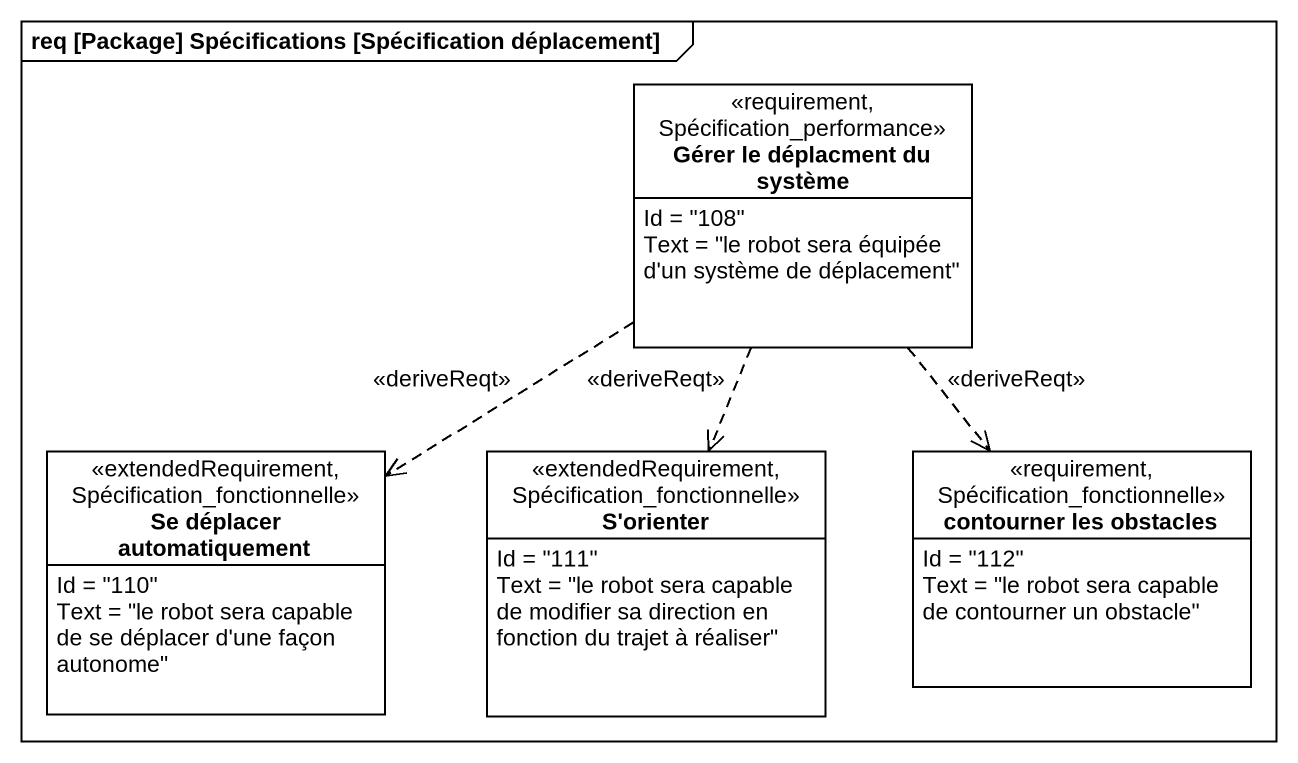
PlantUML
@startuml
mainframe req [Package] Spécifications [Spécification déplacement]
hide circle
hide empty members
class "Gérer le déplacment du système" as Gérer_le_déplacment_du <<requirement, Spécification_performance>> {
  Id = "108"
  Text = "le robot sera équipée d'un système de déplacement"
}
class "Se déplacer automatiquement" as Se_déplacer_automatiquement <<extendedRequirement, Spécification_fonctionnelle>> {
  Id = "110"
  Text = "le robot sera capable de se déplacer d'une façon autonome"
}
class "S'orienter" as S_orienter <<extendedRequirement, Spécification_fonctionnelle>> {
  Id = "111"
  Text = "le robot sera capable de modifier sa direction en fonction du trajet à réaliser"
}
class "contourner les obstacles" as contourner_les_obstacles <<requirement, Spécification_fonctionnelle>> {
  Id = "112"
  Text = "le robot sera capable de contourner un obstacle"
}
Gérer_le_déplacment_du ..> Se_déplacer_automatiquement : <<deriveReqt>>
Gérer_le_déplacment_du ..> S_orienter : <<deriveReqt>>
Gérer_le_déplacment_du ..> contourner_les_obstacles : <<deriveReqt>>
@enduml
